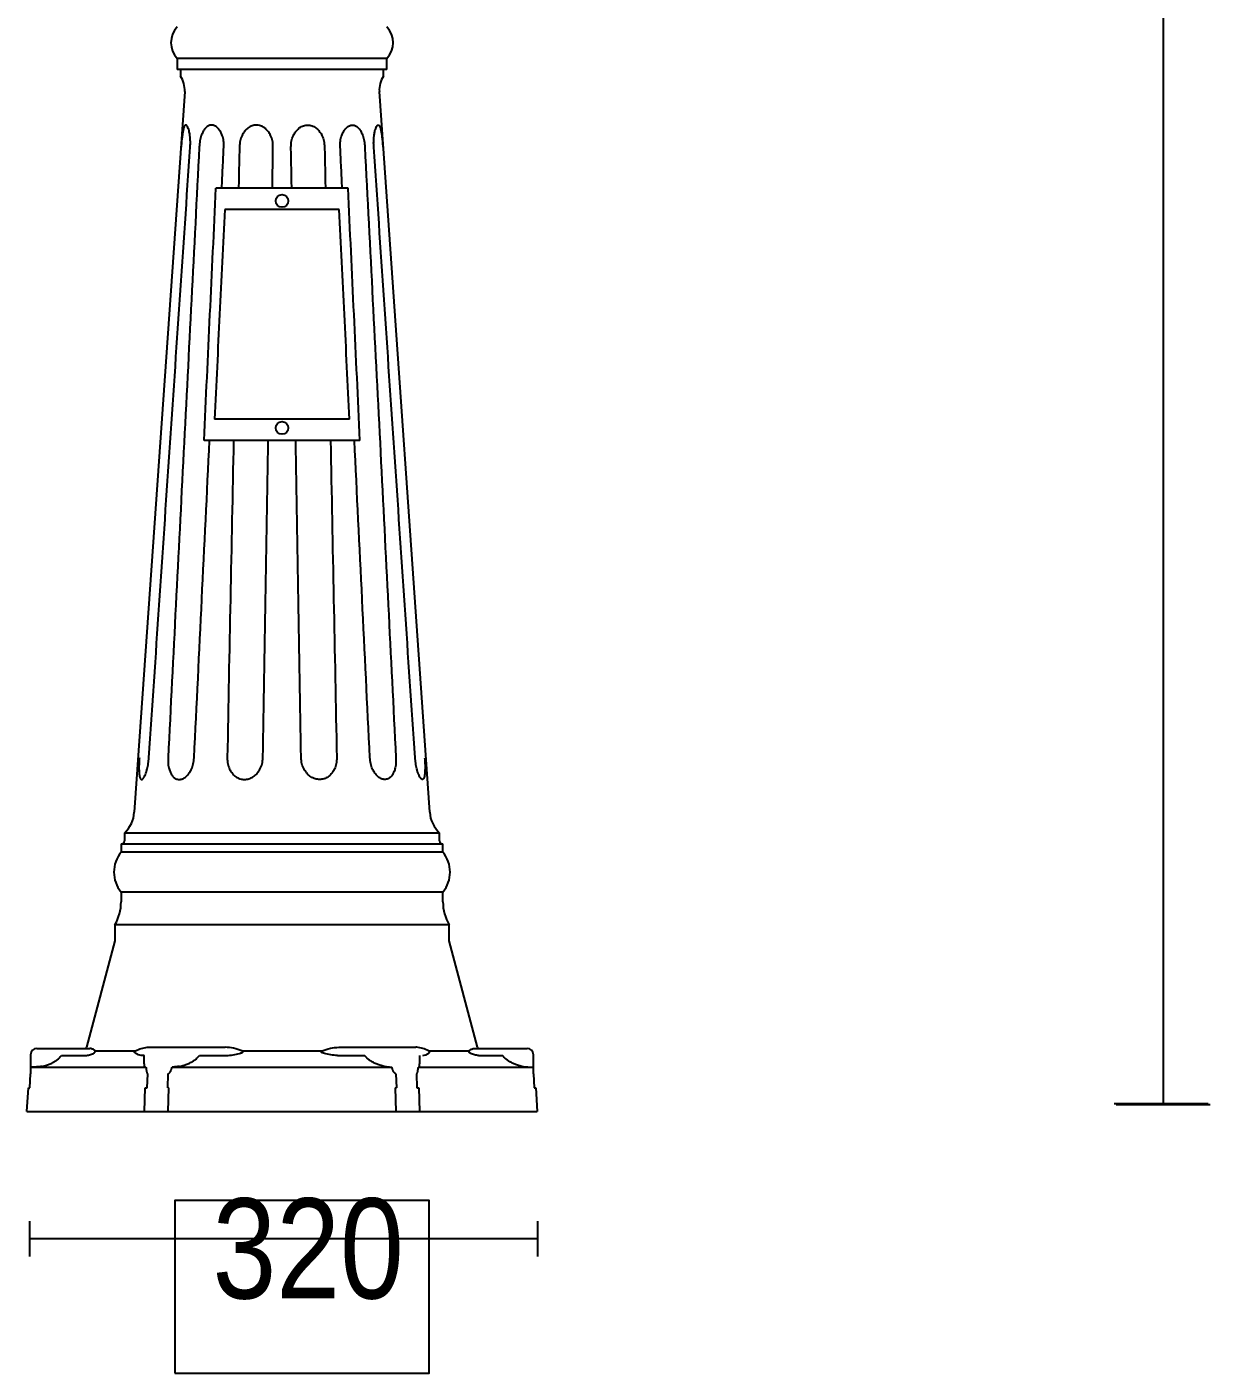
# Model space of a CAD drawing. Extents: x 0 to 232, y 0 to 425.
# Drawn here: x 35.1 to 142.4, y 0 to 122.1 of the extents above; entities that cross this region are included whole.
import ezdxf

# ---------------------------------------------------------------- set-up
doc = ezdxf.new("R2010")
doc.units = 0
doc.layers.add('LIVELLO_1', color=160, linetype='Continuous')
doc.styles.add('STD', font='txt')

# ---------------------------------------------------------------- blocks, each defined once
blk = doc.blocks.new('AI9-BLK1')
at = {"layer": 'LIVELLO_1', "color": 7}
for p, q in [((22.26, 12.15), (22.26, -188.35)), ((-67.14, -93.53), (-67.14, -94.53)), ((-48.14, -93.53), (-67.14, -93.53)), ((-48.14, -94.53), (-48.14, -93.53)), ((-66.85, -94.53), (-67.14, -94.53)), ((-66.85, -94.53), (-66.85, -95.13)), ((-48.43, -94.53), (-66.85, -94.53)), ((-48.14, -94.53), (-48.43, -94.53)), ((-48.43, -95.13), (-48.43, -94.53)), ((-66.46, -96.52), (-71.03, -161.86)), ((-44.25, -161.86), (-48.81, -96.52)), ((-51.65, -105.3), (-63.63, -105.3)), ((-52.46, -107.23), (-62.82, -107.23)), ((-51.51, -126.24), (-63.77, -126.24)), ((-50.57, -128.16), (-64.71, -128.16)), ((-71.93, -163.74), (-71.93, -164.46)), ((-43.35, -163.74), (-71.93, -163.74)), ((-43.35, -164.46), (-43.35, -163.74)), ((-72.22, -164.74), (-72.22, -165.46)), ((-43.06, -164.74), (-72.22, -164.74)), ((-43.06, -165.46), (-72.22, -165.46)), ((-43.06, -165.46), (-43.06, -164.74)), ((-57.62, -169.1), (-72.23, -169.1)), ((-72.23, -169.1), (-72.23, -169.96)), ((-43.05, -169.1), (-57.65, -169.1)), ((-43.05, -169.96), (-43.05, -169.1)), ((-57.62, -172.07), (-72.79, -172.07)), ((-72.79, -172.07), (-72.79, -173.5)), ((-42.49, -172.07), (-57.65, -172.07)), ((-42.49, -173.5), (-42.49, -172.07)), ((-72.79, -173.5), (-75.38, -183.15)), ((-39.9, -183.15), (-42.49, -173.5)), ((-80.44, -183.83), (-80.44, -185.56)), ((-79.86, -183.26), (-75.05, -183.26)), ((-77.64, -183.9), (-75.46, -183.9)), ((-74.57, -183.48), (-70.92, -183.48)), ((-70.16, -183.9), (-70.42, -183.9)), ((-69.76, -183.15), (-62.79, -183.15)), ((-65.13, -183.9), (-62.68, -183.9)), ((-61.29, -183.48), (-57.62, -183.48)), ((-57.65, -183.48), (-53.99, -183.48)), ((-52.6, -183.9), (-50.14, -183.9)), ((-52.49, -183.15), (-45.52, -183.15)), ((-44.36, -183.48), (-40.71, -183.48)), ((-40.23, -183.26), (-35.42, -183.26)), ((-39.81, -183.9), (-37.64, -183.9)), ((-34.84, -185.56), (-34.84, -183.83)), ((-80.44, -184.95), (-69.98, -184.95)), ((-67.6, -184.95), (-57.62, -184.95)), ((-57.65, -184.95), (-47.68, -184.95)), ((-45.3, -184.95), (-34.84, -184.95)), ((-80.51, -186.83), (-80.44, -185.56)), ((-69.86, -186.83), (-69.82, -185.57)), ((-68, -186.83), (-67.96, -185.55)), ((-47.31, -185.55), (-47.27, -186.83)), ((-45.46, -185.57), (-45.42, -186.83)), ((-34.84, -185.56), (-34.77, -186.83)), ((-80.77, -188.98), (-80.64, -186.83)), ((-80.64, -186.83), (-80.51, -186.83)), ((-70.12, -188.98), (-70.05, -186.83)), ((-70.05, -186.83), (-69.86, -186.83)), ((-68, -186.83), (-67.89, -186.83)), ((-67.95, -188.98), (-67.89, -186.83)), ((-47.39, -186.83), (-47.27, -186.83)), ((-47.39, -186.83), (-47.33, -188.98)), ((-45.42, -186.83), (-45.23, -186.83)), ((-45.23, -186.83), (-45.16, -188.98)), ((-34.77, -186.83), (-34.64, -186.83)), ((-34.64, -186.83), (-34.51, -188.98)), ((-80.77, -188.98), (-70.12, -188.98)), ((-70.12, -188.98), (-67.95, -188.98)), ((-67.95, -188.98), (-57.62, -188.98)), ((-57.65, -188.98), (-47.33, -188.98)), ((-47.33, -188.98), (-45.16, -188.98)), ((-45.16, -188.98), (-34.51, -188.98)), ((17.82, -188.24), (26.33, -188.24)), ((18, -188.33), (26.51, -188.33)), ((-80.54, -198.92), (-80.54, -202.12)), ((-34.47, -198.92), (-34.47, -202.12)), ((-34.47, -200.52), (-80.54, -200.52))]:
    blk.add_line(p, q, dxfattribs=at)
blk.add_lwpolyline([(-70.16, -183.9), (-70.16, -183.87), (-70.16, -183.83)], dxfattribs=at)
blk.add_lwpolyline([(-67.36, -212.69), (-44.31, -212.69), (-44.31, -197.04), (-67.36, -197.04)], close=True, dxfattribs=at)
for centre in [(-57.64, -106.44), (-57.64, -127.02)]:
    blk.add_circle(centre, 0.571, dxfattribs=at)
for points in [[(-67.14, -90.67), (-67.9, -91.47), (-67.9, -92.73), (-67.14, -93.53)], [(-48.14, -93.53), (-47.38, -92.73), (-47.38, -91.47), (-48.14, -90.67)], [(-66.46, -96.52), (-66.43, -96.02), (-66.57, -95.54), (-66.85, -95.13)], [(-48.43, -95.13), (-48.71, -95.54), (-48.85, -96.02), (-48.81, -96.52)], [(-71.93, -163.74), (-71.4, -163.25), (-71.08, -162.57), (-71.03, -161.86)], [(-44.25, -161.86), (-44.2, -162.57), (-43.87, -163.25), (-43.35, -163.74)], [(-72.22, -164.74), (-72.06, -164.74), (-71.93, -164.61), (-71.93, -164.46)], [(-43.35, -164.46), (-43.35, -164.61), (-43.22, -164.74), (-43.06, -164.74)], [(-72.22, -165.46), (-73.1, -166.51), (-73.1, -168.04), (-72.23, -169.1)], [(-43.05, -169.1), (-42.18, -168.04), (-42.18, -166.51), (-43.06, -165.46)], [(-72.79, -172.07), (-72.42, -171.42), (-72.23, -170.7), (-72.23, -169.96)], [(-43.05, -169.96), (-43.05, -170.7), (-42.85, -171.42), (-42.49, -172.07)], [(-79.86, -183.26), (-80.18, -183.26), (-80.44, -183.52), (-80.44, -183.83)], [(-75.51, -183.26), (-75.45, -183.26), (-75.39, -183.21), (-75.38, -183.15)], [(-39.9, -183.15), (-39.89, -183.21), (-39.83, -183.26), (-39.77, -183.26)], [(-34.84, -183.83), (-34.84, -183.52), (-35.1, -183.26), (-35.42, -183.26)]]:
    blk.add_open_spline(points, degree=3, dxfattribs=at)
for points, knots in [([(-65.96, -100.87), (-65.97, -100.73), (-65.98, -100.59), (-66, -100.45), (-66.01, -100.33), (-66.04, -100.2), (-66.07, -100.08), (-66.09, -100.01), (-66.11, -99.94), (-66.14, -99.87), (-66.16, -99.82), (-66.19, -99.75), (-66.21, -99.69), (-66.23, -99.67), (-66.24, -99.65), (-66.26, -99.63), (-66.27, -99.61), (-66.29, -99.6), (-66.31, -99.58), (-66.33, -99.58), (-66.35, -99.57), (-66.37, -99.57), (-66.39, -99.57), (-66.41, -99.58), (-66.43, -99.59), (-66.45, -99.6), (-66.47, -99.62), (-66.48, -99.65), (-66.5, -99.67), (-66.51, -99.69), (-66.52, -99.72), (-66.53, -99.76), (-66.55, -99.79), (-66.56, -99.83), (-66.57, -99.86), (-66.58, -99.89), (-66.58, -99.93), (-66.61, -100.02), (-66.62, -100.12), (-66.64, -100.21), (-66.66, -100.32), (-66.67, -100.43), (-66.69, -100.53), (-66.71, -100.69), (-66.72, -100.85), (-66.74, -101.01), (-66.75, -101.2), (-66.77, -101.38), (-66.78, -101.56)], [0, 0, 0, 0, 1, 1, 1, 2, 2, 2, 3, 3, 3, 4, 4, 4, 5, 5, 5, 6, 6, 6, 7, 7, 7, 8, 8, 8, 9, 9, 9, 10, 10, 10, 11, 11, 11, 12, 12, 12, 13, 13, 13, 14, 14, 14, 15, 15, 15, 16, 16, 16, 16]), ([(-62.92, -101.56), (-62.92, -101.37), (-62.91, -101.18), (-62.94, -101), (-62.96, -100.83), (-63, -100.67), (-63.06, -100.51), (-63.1, -100.4), (-63.14, -100.3), (-63.2, -100.2), (-63.25, -100.11), (-63.31, -100.01), (-63.38, -99.93), (-63.41, -99.88), (-63.45, -99.85), (-63.49, -99.81), (-63.53, -99.77), (-63.57, -99.73), (-63.62, -99.7), (-63.66, -99.67), (-63.7, -99.65), (-63.75, -99.63), (-63.79, -99.61), (-63.84, -99.59), (-63.89, -99.58), (-63.94, -99.57), (-63.98, -99.57), (-64.03, -99.57), (-64.08, -99.57), (-64.12, -99.57), (-64.17, -99.58), (-64.22, -99.59), (-64.26, -99.61), (-64.31, -99.63), (-64.35, -99.65), (-64.39, -99.67), (-64.43, -99.7), (-64.48, -99.74), (-64.52, -99.77), (-64.55, -99.81), (-64.59, -99.85), (-64.63, -99.89), (-64.66, -99.93), (-64.72, -100.02), (-64.78, -100.11), (-64.82, -100.2), (-64.87, -100.31), (-64.92, -100.41), (-64.96, -100.52), (-65.01, -100.67), (-65.05, -100.84), (-65.08, -101), (-65.11, -101.19), (-65.13, -101.37), (-65.14, -101.56)], [0, 0, 0, 0, 1, 1, 1, 2, 2, 2, 3, 3, 3, 4, 4, 4, 5, 5, 5, 6, 6, 6, 7, 7, 7, 8, 8, 8, 9, 9, 9, 10, 10, 10, 11, 11, 11, 12, 12, 12, 13, 13, 13, 14, 14, 14, 15, 15, 15, 16, 16, 16, 17, 17, 17, 18, 18, 18, 18]), ([(-58.46, -101.56), (-58.46, -101.37), (-58.47, -101.18), (-58.51, -100.99), (-58.54, -100.82), (-58.6, -100.66), (-58.68, -100.5), (-58.73, -100.39), (-58.79, -100.29), (-58.87, -100.19), (-58.94, -100.1), (-59.02, -100.01), (-59.1, -99.93), (-59.15, -99.88), (-59.2, -99.84), (-59.25, -99.8), (-59.3, -99.77), (-59.36, -99.73), (-59.42, -99.7), (-59.48, -99.67), (-59.54, -99.65), (-59.6, -99.63), (-59.66, -99.61), (-59.72, -99.59), (-59.79, -99.58), (-59.85, -99.57), (-59.91, -99.57), (-59.98, -99.57), (-60.04, -99.57), (-60.1, -99.57), (-60.16, -99.58), (-60.23, -99.59), (-60.29, -99.61), (-60.35, -99.63), (-60.42, -99.65), (-60.47, -99.67), (-60.53, -99.7), (-60.59, -99.73), (-60.65, -99.77), (-60.7, -99.81), (-60.75, -99.85), (-60.8, -99.89), (-60.85, -99.93), (-60.93, -100.01), (-61.01, -100.1), (-61.07, -100.2), (-61.14, -100.29), (-61.21, -100.4), (-61.26, -100.51), (-61.34, -100.66), (-61.4, -100.82), (-61.43, -100.99), (-61.47, -101.18), (-61.48, -101.37), (-61.5, -101.56)], [0, 0, 0, 0, 1, 1, 1, 2, 2, 2, 3, 3, 3, 4, 4, 4, 5, 5, 5, 6, 6, 6, 7, 7, 7, 8, 8, 8, 9, 9, 9, 10, 10, 10, 11, 11, 11, 12, 12, 12, 13, 13, 13, 14, 14, 14, 15, 15, 15, 16, 16, 16, 17, 17, 17, 18, 18, 18, 18]), ([(-56.83, -101.56), (-56.82, -101.37), (-56.81, -101.18), (-56.77, -100.99), (-56.74, -100.82), (-56.68, -100.66), (-56.6, -100.5), (-56.55, -100.39), (-56.48, -100.29), (-56.41, -100.19), (-56.34, -100.1), (-56.27, -100.01), (-56.18, -99.93), (-56.13, -99.88), (-56.08, -99.84), (-56.03, -99.8), (-55.98, -99.77), (-55.92, -99.73), (-55.86, -99.7), (-55.8, -99.67), (-55.74, -99.65), (-55.68, -99.63), (-55.62, -99.61), (-55.56, -99.59), (-55.49, -99.58), (-55.43, -99.57), (-55.37, -99.57), (-55.3, -99.57), (-55.24, -99.57), (-55.17, -99.57), (-55.11, -99.58), (-55.05, -99.59), (-54.98, -99.61), (-54.92, -99.63), (-54.86, -99.65), (-54.81, -99.67), (-54.75, -99.7), (-54.69, -99.73), (-54.63, -99.77), (-54.58, -99.81), (-54.53, -99.85), (-54.48, -99.89), (-54.43, -99.93), (-54.35, -100.01), (-54.27, -100.1), (-54.21, -100.2), (-54.13, -100.29), (-54.07, -100.4), (-54.02, -100.51), (-53.94, -100.66), (-53.88, -100.82), (-53.85, -100.99), (-53.81, -101.18), (-53.79, -101.37), (-53.78, -101.56)], [0, 0, 0, 0, 1, 1, 1, 2, 2, 2, 3, 3, 3, 4, 4, 4, 5, 5, 5, 6, 6, 6, 7, 7, 7, 8, 8, 8, 9, 9, 9, 10, 10, 10, 11, 11, 11, 12, 12, 12, 13, 13, 13, 14, 14, 14, 15, 15, 15, 16, 16, 16, 17, 17, 17, 18, 18, 18, 18]), ([(-52.36, -101.56), (-52.36, -101.37), (-52.36, -101.18), (-52.34, -101), (-52.32, -100.83), (-52.28, -100.67), (-52.22, -100.51), (-52.18, -100.4), (-52.13, -100.3), (-52.08, -100.2), (-52.03, -100.11), (-51.97, -100.01), (-51.9, -99.93), (-51.87, -99.88), (-51.83, -99.85), (-51.79, -99.81), (-51.75, -99.77), (-51.71, -99.73), (-51.66, -99.7), (-51.62, -99.67), (-51.58, -99.65), (-51.53, -99.63), (-51.49, -99.61), (-51.44, -99.59), (-51.39, -99.58), (-51.34, -99.57), (-51.3, -99.57), (-51.25, -99.57), (-51.21, -99.57), (-51.16, -99.57), (-51.11, -99.58), (-51.06, -99.59), (-51.02, -99.61), (-50.97, -99.63), (-50.93, -99.65), (-50.88, -99.67), (-50.85, -99.7), (-50.8, -99.74), (-50.76, -99.77), (-50.73, -99.81), (-50.68, -99.85), (-50.65, -99.89), (-50.62, -99.93), (-50.56, -100.02), (-50.51, -100.11), (-50.46, -100.2), (-50.41, -100.31), (-50.36, -100.41), (-50.32, -100.52), (-50.27, -100.67), (-50.22, -100.84), (-50.2, -101), (-50.16, -101.19), (-50.15, -101.37), (-50.13, -101.56)], [0, 0, 0, 0, 1, 1, 1, 2, 2, 2, 3, 3, 3, 4, 4, 4, 5, 5, 5, 6, 6, 6, 7, 7, 7, 8, 8, 8, 9, 9, 9, 10, 10, 10, 11, 11, 11, 12, 12, 12, 13, 13, 13, 14, 14, 14, 15, 15, 15, 16, 16, 16, 17, 17, 17, 18, 18, 18, 18]), ([(-49.31, -101.56), (-49.32, -101.45), (-49.32, -101.33), (-49.33, -101.21), (-49.33, -101.1), (-49.32, -100.98), (-49.32, -100.87), (-49.31, -100.73), (-49.3, -100.59), (-49.28, -100.45), (-49.26, -100.33), (-49.24, -100.2), (-49.21, -100.08), (-49.19, -100.01), (-49.17, -99.94), (-49.14, -99.87), (-49.12, -99.82), (-49.09, -99.75), (-49.06, -99.69), (-49.05, -99.67), (-49.04, -99.65), (-49.02, -99.63), (-49.01, -99.61), (-48.99, -99.6), (-48.97, -99.58), (-48.95, -99.58), (-48.93, -99.57), (-48.91, -99.57), (-48.89, -99.57), (-48.87, -99.58), (-48.85, -99.59), (-48.83, -99.6), (-48.81, -99.62), (-48.8, -99.65), (-48.78, -99.67), (-48.77, -99.69), (-48.76, -99.72), (-48.75, -99.76), (-48.73, -99.79), (-48.72, -99.83), (-48.71, -99.86), (-48.7, -99.89), (-48.7, -99.93), (-48.67, -100.02), (-48.66, -100.12), (-48.64, -100.21), (-48.62, -100.32), (-48.61, -100.43), (-48.59, -100.53), (-48.57, -100.69), (-48.56, -100.85), (-48.54, -101.01), (-48.53, -101.2), (-48.51, -101.38), (-48.5, -101.56)], [0, 0, 0, 0, 1, 1, 1, 2, 2, 2, 3, 3, 3, 4, 4, 4, 5, 5, 5, 6, 6, 6, 7, 7, 7, 8, 8, 8, 9, 9, 9, 10, 10, 10, 11, 11, 11, 12, 12, 12, 13, 13, 13, 14, 14, 14, 15, 15, 15, 16, 16, 16, 17, 17, 17, 18, 18, 18, 18]), ([(-65.96, -101.56), (-65.96, -101.45), (-65.95, -101.33), (-65.95, -101.21), (-65.95, -101.1), (-65.95, -100.98), (-65.96, -100.87)], [0, 0, 0, 0, 1, 1, 1, 2, 2, 2, 2]), ([(-69.71, -156.91), (-69.08, -147.69), (-68.46, -138.46), (-67.84, -129.23), (-67.21, -120.01), (-66.59, -110.79), (-65.96, -101.56)], [0, 0, 0, 0, 1, 1, 1, 2, 2, 2, 2]), ([(-65.14, -101.56), (-65.62, -110.79), (-66.09, -120.01), (-66.56, -129.23), (-67.04, -138.46), (-67.5, -147.69), (-67.97, -156.91)], [0, 0, 0, 0, 1, 1, 1, 2, 2, 2, 2]), ([(-63.1, -105.3), (-63.07, -104.67), (-63.04, -104.05), (-63.01, -103.43), (-62.98, -102.8), (-62.95, -102.18), (-62.92, -101.56)], [0, 0, 0, 0, 1, 1, 1, 2, 2, 2, 2]), ([(-61.5, -101.56), (-61.51, -102.18), (-61.52, -102.8), (-61.54, -103.43), (-61.55, -104.05), (-61.56, -104.67), (-61.58, -105.3)], [0, 0, 0, 0, 1, 1, 1, 2, 2, 2, 2]), ([(-58.51, -105.3), (-58.5, -104.67), (-58.5, -104.05), (-58.48, -103.43), (-58.47, -102.8), (-58.47, -102.18), (-58.46, -101.56)], [0, 0, 0, 0, 1, 1, 1, 2, 2, 2, 2]), ([(-56.76, -105.3), (-56.77, -104.67), (-56.78, -104.05), (-56.79, -103.43), (-56.81, -102.8), (-56.82, -102.18), (-56.83, -101.56)], [0, 0, 0, 0, 1, 1, 1, 2, 2, 2, 2]), ([(-53.78, -101.56), (-53.77, -102.18), (-53.75, -102.8), (-53.74, -103.43), (-53.73, -104.05), (-53.72, -104.67), (-53.7, -105.3)], [0, 0, 0, 0, 1, 1, 1, 2, 2, 2, 2]), ([(-52.18, -105.3), (-52.21, -104.67), (-52.24, -104.05), (-52.27, -103.43), (-52.3, -102.8), (-52.33, -102.18), (-52.36, -101.56)], [0, 0, 0, 0, 1, 1, 1, 2, 2, 2, 2]), ([(-50.13, -101.56), (-49.66, -110.79), (-49.18, -120.01), (-48.71, -129.23), (-48.24, -138.46), (-47.78, -147.69), (-47.31, -156.91)], [0, 0, 0, 0, 1, 1, 1, 2, 2, 2, 2]), ([(-45.42, -157.93), (-45.45, -157.76), (-45.49, -157.6), (-45.51, -157.42), (-45.54, -157.25), (-45.56, -157.08), (-45.57, -156.91), (-46.2, -147.69), (-46.82, -138.46), (-47.44, -129.23), (-48.07, -120.01), (-48.69, -110.79), (-49.31, -101.56)], [0, 0, 0, 0, 1, 1, 1, 2, 2, 2, 3, 3, 3, 4, 4, 4, 4]), ([(-64.71, -128.16), (-64.53, -124.35), (-64.35, -120.54), (-64.17, -116.73), (-63.99, -112.92), (-63.81, -109.11), (-63.63, -105.3)], [0, 0, 0, 0, 1, 1, 1, 2, 2, 2, 2]), ([(-50.57, -128.16), (-50.75, -124.35), (-50.93, -120.54), (-51.11, -116.73), (-51.29, -112.92), (-51.47, -109.11), (-51.65, -105.3)], [0, 0, 0, 0, 1, 1, 1, 2, 2, 2, 2]), ([(-62.82, -107.23), (-62.98, -110.39), (-63.14, -113.56), (-63.3, -116.73), (-63.45, -119.9), (-63.61, -123.07), (-63.77, -126.24)], [0, 0, 0, 0, 1, 1, 1, 2, 2, 2, 2]), ([(-51.51, -126.24), (-51.67, -123.07), (-51.83, -119.9), (-51.98, -116.73), (-52.14, -113.56), (-52.3, -110.39), (-52.46, -107.23)], [0, 0, 0, 0, 1, 1, 1, 2, 2, 2, 2]), ([(-65.61, -156.91), (-65.37, -152.12), (-65.14, -147.33), (-64.91, -142.54), (-64.67, -137.75), (-64.44, -132.96), (-64.21, -128.16)], [0, 0, 0, 0, 1, 1, 1, 2, 2, 2, 2]), ([(-62.03, -128.16), (-62.13, -132.96), (-62.23, -137.75), (-62.32, -142.54), (-62.42, -147.33), (-62.51, -152.12), (-62.6, -156.91)], [0, 0, 0, 0, 1, 1, 1, 2, 2, 2, 2]), ([(-59.37, -156.91), (-59.29, -152.12), (-59.21, -147.33), (-59.13, -142.54), (-59.05, -137.75), (-58.97, -132.96), (-58.89, -128.16)], [0, 0, 0, 0, 1, 1, 1, 2, 2, 2, 2]), ([(-55.91, -156.91), (-55.99, -152.12), (-56.07, -147.33), (-56.15, -142.54), (-56.23, -137.75), (-56.31, -132.96), (-56.39, -128.16)], [0, 0, 0, 0, 1, 1, 1, 2, 2, 2, 2]), ([(-53.24, -128.16), (-53.15, -132.96), (-53.05, -137.75), (-52.96, -142.54), (-52.86, -147.33), (-52.77, -152.12), (-52.68, -156.91)], [0, 0, 0, 0, 1, 1, 1, 2, 2, 2, 2]), ([(-49.67, -156.91), (-49.91, -152.12), (-50.14, -147.33), (-50.37, -142.54), (-50.61, -137.75), (-50.84, -132.96), (-51.07, -128.16)], [0, 0, 0, 0, 1, 1, 1, 2, 2, 2, 2]), ([(-70.57, -156.91), (-70.58, -157.09), (-70.59, -157.27), (-70.6, -157.44), (-70.61, -157.6), (-70.61, -157.76), (-70.61, -157.92), (-70.61, -158.03), (-70.6, -158.13), (-70.6, -158.24), (-70.59, -158.33), (-70.58, -158.42), (-70.57, -158.52), (-70.56, -158.55), (-70.56, -158.59), (-70.55, -158.62), (-70.54, -158.66), (-70.53, -158.69), (-70.52, -158.72), (-70.51, -158.75), (-70.5, -158.78), (-70.49, -158.8), (-70.47, -158.83), (-70.46, -158.85), (-70.43, -158.87), (-70.41, -158.88), (-70.39, -158.88), (-70.37, -158.88), (-70.35, -158.88), (-70.33, -158.88), (-70.3, -158.87), (-70.28, -158.85), (-70.26, -158.83), (-70.24, -158.81), (-70.22, -158.79), (-70.2, -158.76), (-70.19, -158.74), (-70.16, -158.69), (-70.13, -158.65), (-70.1, -158.6), (-70.08, -158.55), (-70.05, -158.49), (-70.03, -158.44), (-70, -158.36), (-69.97, -158.28), (-69.94, -158.2), (-69.91, -158.11), (-69.89, -158.02), (-69.86, -157.93)], [0, 0, 0, 0, 1, 1, 1, 2, 2, 2, 3, 3, 3, 4, 4, 4, 5, 5, 5, 6, 6, 6, 7, 7, 7, 8, 8, 8, 9, 9, 9, 10, 10, 10, 11, 11, 11, 12, 12, 12, 13, 13, 13, 14, 14, 14, 15, 15, 15, 16, 16, 16, 16]), ([(-69.86, -157.93), (-69.83, -157.76), (-69.79, -157.6), (-69.76, -157.42), (-69.74, -157.25), (-69.72, -157.08), (-69.71, -156.91)], [0, 0, 0, 0, 1, 1, 1, 2, 2, 2, 2]), ([(-67.97, -156.91), (-67.97, -157.09), (-67.98, -157.27), (-67.96, -157.45), (-67.95, -157.62), (-67.92, -157.78), (-67.88, -157.93), (-67.84, -158.04), (-67.81, -158.14), (-67.76, -158.24), (-67.72, -158.34), (-67.67, -158.43), (-67.61, -158.52), (-67.58, -158.56), (-67.54, -158.6), (-67.51, -158.64), (-67.47, -158.68), (-67.43, -158.72), (-67.38, -158.75), (-67.34, -158.78), (-67.3, -158.8), (-67.26, -158.82), (-67.21, -158.84), (-67.16, -158.86), (-67.11, -158.87), (-67.06, -158.88), (-67.01, -158.89), (-66.96, -158.89), (-66.91, -158.89), (-66.86, -158.88), (-66.81, -158.87), (-66.75, -158.86), (-66.7, -158.84), (-66.65, -158.82), (-66.6, -158.8), (-66.55, -158.78), (-66.5, -158.75), (-66.45, -158.72), (-66.4, -158.68), (-66.36, -158.64), (-66.31, -158.6), (-66.27, -158.56), (-66.23, -158.52), (-66.15, -158.43), (-66.09, -158.34), (-66.02, -158.25), (-65.96, -158.15), (-65.9, -158.05), (-65.85, -157.95), (-65.78, -157.79), (-65.72, -157.63), (-65.68, -157.47), (-65.64, -157.28), (-65.62, -157.1), (-65.61, -156.91)], [0, 0, 0, 0, 1, 1, 1, 2, 2, 2, 3, 3, 3, 4, 4, 4, 5, 5, 5, 6, 6, 6, 7, 7, 7, 8, 8, 8, 9, 9, 9, 10, 10, 10, 11, 11, 11, 12, 12, 12, 13, 13, 13, 14, 14, 14, 15, 15, 15, 16, 16, 16, 17, 17, 17, 18, 18, 18, 18]), ([(-62.6, -156.91), (-62.6, -157.1), (-62.59, -157.29), (-62.55, -157.47), (-62.52, -157.63), (-62.46, -157.8), (-62.39, -157.95), (-62.34, -158.06), (-62.28, -158.16), (-62.2, -158.25), (-62.14, -158.35), (-62.06, -158.43), (-61.98, -158.51), (-61.93, -158.56), (-61.88, -158.61), (-61.82, -158.65), (-61.76, -158.69), (-61.7, -158.72), (-61.64, -158.75), (-61.58, -158.78), (-61.52, -158.8), (-61.45, -158.82), (-61.39, -158.84), (-61.32, -158.86), (-61.25, -158.87), (-61.18, -158.88), (-61.12, -158.89), (-61.05, -158.89), (-60.98, -158.89), (-60.91, -158.88), (-60.85, -158.87), (-60.78, -158.86), (-60.7, -158.84), (-60.64, -158.82), (-60.57, -158.8), (-60.51, -158.78), (-60.45, -158.75), (-60.38, -158.72), (-60.32, -158.69), (-60.26, -158.65), (-60.2, -158.6), (-60.14, -158.56), (-60.09, -158.51), (-60, -158.44), (-59.92, -158.35), (-59.84, -158.26), (-59.77, -158.16), (-59.7, -158.06), (-59.64, -157.95), (-59.55, -157.8), (-59.49, -157.64), (-59.45, -157.47), (-59.4, -157.29), (-59.38, -157.1), (-59.37, -156.91)], [0, 0, 0, 0, 1, 1, 1, 2, 2, 2, 3, 3, 3, 4, 4, 4, 5, 5, 5, 6, 6, 6, 7, 7, 7, 8, 8, 8, 9, 9, 9, 10, 10, 10, 11, 11, 11, 12, 12, 12, 13, 13, 13, 14, 14, 14, 15, 15, 15, 16, 16, 16, 17, 17, 17, 18, 18, 18, 18]), ([(-52.68, -156.91), (-52.68, -157.1), (-52.69, -157.29), (-52.73, -157.47), (-52.76, -157.63), (-52.81, -157.8), (-52.88, -157.95), (-52.94, -158.06), (-53.01, -158.16), (-53.08, -158.25), (-53.14, -158.35), (-53.22, -158.43), (-53.3, -158.51), (-53.35, -158.56), (-53.41, -158.61), (-53.46, -158.65), (-53.52, -158.69), (-53.58, -158.72), (-53.64, -158.75), (-53.7, -158.78), (-53.76, -158.8), (-53.83, -158.82), (-53.89, -158.84), (-53.96, -158.86), (-54.03, -158.87), (-54.09, -158.88), (-54.16, -158.89), (-54.23, -158.89), (-54.3, -158.89), (-54.37, -158.88), (-54.43, -158.87), (-54.51, -158.86), (-54.57, -158.84), (-54.64, -158.82), (-54.71, -158.8), (-54.77, -158.78), (-54.83, -158.75), (-54.9, -158.72), (-54.96, -158.69), (-55.02, -158.65), (-55.08, -158.6), (-55.14, -158.56), (-55.19, -158.51), (-55.28, -158.44), (-55.36, -158.35), (-55.43, -158.26), (-55.51, -158.16), (-55.58, -158.06), (-55.64, -157.95), (-55.73, -157.8), (-55.79, -157.64), (-55.84, -157.47), (-55.88, -157.29), (-55.89, -157.1), (-55.91, -156.91)], [0, 0, 0, 0, 1, 1, 1, 2, 2, 2, 3, 3, 3, 4, 4, 4, 5, 5, 5, 6, 6, 6, 7, 7, 7, 8, 8, 8, 9, 9, 9, 10, 10, 10, 11, 11, 11, 12, 12, 12, 13, 13, 13, 14, 14, 14, 15, 15, 15, 16, 16, 16, 17, 17, 17, 18, 18, 18, 18]), ([(-47.31, -156.91), (-47.31, -157.09), (-47.3, -157.27), (-47.32, -157.45), (-47.33, -157.62), (-47.36, -157.78), (-47.4, -157.93), (-47.43, -158.04), (-47.47, -158.14), (-47.52, -158.24), (-47.56, -158.34), (-47.61, -158.43), (-47.67, -158.52), (-47.7, -158.56), (-47.73, -158.6), (-47.77, -158.64), (-47.81, -158.68), (-47.85, -158.72), (-47.9, -158.75), (-47.94, -158.78), (-47.98, -158.8), (-48.02, -158.82), (-48.07, -158.84), (-48.12, -158.86), (-48.17, -158.87), (-48.22, -158.88), (-48.27, -158.89), (-48.32, -158.89), (-48.37, -158.89), (-48.42, -158.88), (-48.47, -158.87), (-48.53, -158.86), (-48.58, -158.84), (-48.63, -158.82), (-48.68, -158.8), (-48.73, -158.78), (-48.77, -158.75), (-48.82, -158.72), (-48.88, -158.68), (-48.92, -158.64), (-48.97, -158.6), (-49.01, -158.56), (-49.05, -158.52), (-49.13, -158.43), (-49.19, -158.34), (-49.26, -158.25), (-49.32, -158.15), (-49.38, -158.05), (-49.43, -157.95), (-49.5, -157.79), (-49.56, -157.63), (-49.59, -157.47), (-49.64, -157.28), (-49.66, -157.1), (-49.67, -156.91)], [0, 0, 0, 0, 1, 1, 1, 2, 2, 2, 3, 3, 3, 4, 4, 4, 5, 5, 5, 6, 6, 6, 7, 7, 7, 8, 8, 8, 9, 9, 9, 10, 10, 10, 11, 11, 11, 12, 12, 12, 13, 13, 13, 14, 14, 14, 15, 15, 15, 16, 16, 16, 17, 17, 17, 18, 18, 18, 18]), ([(-44.71, -156.91), (-44.7, -157.09), (-44.69, -157.27), (-44.68, -157.44), (-44.67, -157.6), (-44.67, -157.76), (-44.67, -157.92), (-44.67, -158.03), (-44.68, -158.13), (-44.68, -158.24), (-44.69, -158.33), (-44.7, -158.42), (-44.71, -158.52), (-44.72, -158.55), (-44.72, -158.59), (-44.73, -158.62), (-44.74, -158.66), (-44.75, -158.69), (-44.76, -158.72), (-44.77, -158.75), (-44.78, -158.78), (-44.79, -158.8), (-44.81, -158.83), (-44.83, -158.85), (-44.85, -158.87), (-44.86, -158.88), (-44.89, -158.88), (-44.91, -158.88), (-44.93, -158.88), (-44.95, -158.88), (-44.97, -158.87), (-45, -158.85), (-45.02, -158.83), (-45.04, -158.81), (-45.06, -158.79), (-45.07, -158.76), (-45.09, -158.74), (-45.12, -158.69), (-45.15, -158.65), (-45.18, -158.6), (-45.2, -158.55), (-45.23, -158.49), (-45.25, -158.44), (-45.28, -158.36), (-45.31, -158.28), (-45.34, -158.2), (-45.37, -158.11), (-45.39, -158.02), (-45.42, -157.93)], [0, 0, 0, 0, 1, 1, 1, 2, 2, 2, 3, 3, 3, 4, 4, 4, 5, 5, 5, 6, 6, 6, 7, 7, 7, 8, 8, 8, 9, 9, 9, 10, 10, 10, 11, 11, 11, 12, 12, 12, 13, 13, 13, 14, 14, 14, 15, 15, 15, 16, 16, 16, 16]), ([(-79.4, -184.89), (-79.26, -184.85), (-79.13, -184.82), (-79, -184.78), (-78.88, -184.75), (-78.77, -184.7), (-78.66, -184.66), (-78.56, -184.61), (-78.46, -184.56), (-78.36, -184.51), (-78.27, -184.46), (-78.17, -184.4), (-78.08, -184.34), (-78, -184.28), (-77.92, -184.22), (-77.85, -184.15), (-77.77, -184.08), (-77.71, -183.99), (-77.64, -183.9)], [0, 0, 0, 0, 1, 1, 1, 2, 2, 2, 3, 3, 3, 4, 4, 4, 5, 5, 5, 6, 6, 6, 6]), ([(-75.46, -183.9), (-75.34, -183.89), (-75.21, -183.88), (-75.09, -183.85), (-74.97, -183.82), (-74.86, -183.76), (-74.74, -183.71)], [0, 0, 0, 0, 1, 1, 1, 2, 2, 2, 2]), ([(-74.57, -183.48), (-74.64, -183.43), (-74.71, -183.38), (-74.78, -183.34), (-74.87, -183.31), (-74.96, -183.28), (-75.05, -183.26)], [0, 0, 0, 0, 1, 1, 1, 2, 2, 2, 2]), ([(-74.74, -183.71), (-74.74, -183.71), (-74.73, -183.7), (-74.72, -183.7), (-74.72, -183.69), (-74.71, -183.69), (-74.7, -183.69), (-74.7, -183.69), (-74.7, -183.68), (-74.69, -183.68), (-74.69, -183.68), (-74.68, -183.67), (-74.68, -183.67), (-74.68, -183.67), (-74.68, -183.67), (-74.67, -183.67), (-74.67, -183.66), (-74.67, -183.66), (-74.66, -183.66), (-74.66, -183.66), (-74.66, -183.66), (-74.66, -183.65), (-74.65, -183.65), (-74.65, -183.65), (-74.65, -183.65), (-74.65, -183.65), (-74.64, -183.65), (-74.64, -183.65), (-74.63, -183.64), (-74.63, -183.64), (-74.63, -183.64), (-74.63, -183.64), (-74.63, -183.64), (-74.62, -183.63), (-74.62, -183.63), (-74.62, -183.63), (-74.62, -183.63), (-74.62, -183.63), (-74.62, -183.63), (-74.61, -183.62), (-74.61, -183.62), (-74.61, -183.62), (-74.61, -183.62), (-74.6, -183.61), (-74.6, -183.59), (-74.59, -183.57), (-74.59, -183.56), (-74.59, -183.54), (-74.58, -183.52), (-74.58, -183.51), (-74.57, -183.51), (-74.57, -183.5), (-74.57, -183.49), (-74.57, -183.48), (-74.57, -183.48)], [0, 0, 0, 0, 1, 1, 1, 2, 2, 2, 3, 3, 3, 4, 4, 4, 5, 5, 5, 6, 6, 6, 7, 7, 7, 8, 8, 8, 9, 9, 9, 10, 10, 10, 11, 11, 11, 12, 12, 12, 13, 13, 13, 14, 14, 14, 15, 15, 15, 16, 16, 16, 17, 17, 17, 18, 18, 18, 18]), ([(-70.9, -183.71), (-70.9, -183.71), (-70.92, -183.7), (-70.92, -183.7), (-70.93, -183.69), (-70.93, -183.69), (-70.93, -183.69), (-70.94, -183.68), (-70.95, -183.68), (-70.96, -183.67), (-70.97, -183.66), (-70.98, -183.66), (-70.99, -183.65), (-71, -183.65), (-71.01, -183.64), (-71.01, -183.63), (-71.02, -183.62), (-71.02, -183.61), (-71.02, -183.6), (-71.02, -183.58), (-71.01, -183.56), (-71, -183.55)], [0, 0, 0, 0, 1, 1, 1, 2, 2, 2, 3, 3, 3, 4, 4, 4, 5, 5, 5, 6, 6, 6, 7, 7, 7, 7]), ([(-71, -183.55), (-70.99, -183.54), (-70.97, -183.53), (-70.96, -183.52), (-70.94, -183.5), (-70.93, -183.49), (-70.92, -183.48)], [0, 0, 0, 0, 1, 1, 1, 2, 2, 2, 2]), ([(-70.92, -183.48), (-70.75, -183.4), (-70.58, -183.32), (-70.4, -183.27), (-70.23, -183.21), (-70.04, -183.18), (-69.86, -183.15)], [0, 0, 0, 0, 1, 1, 1, 2, 2, 2, 2]), ([(-70.42, -183.9), (-70.5, -183.88), (-70.59, -183.86), (-70.67, -183.83), (-70.75, -183.8), (-70.82, -183.75), (-70.9, -183.71)], [0, 0, 0, 0, 1, 1, 1, 2, 2, 2, 2]), ([(-70.11, -184.89), (-70.11, -184.84), (-70.11, -184.8), (-70.12, -184.76), (-70.12, -184.72), (-70.12, -184.68), (-70.13, -184.64), (-70.13, -184.59), (-70.13, -184.54), (-70.13, -184.49), (-70.13, -184.43), (-70.13, -184.38), (-70.13, -184.33), (-70.13, -184.26), (-70.14, -184.19), (-70.14, -184.13), (-70.14, -184.05), (-70.14, -183.98), (-70.14, -183.9)], [0, 0, 0, 0, 1, 1, 1, 2, 2, 2, 3, 3, 3, 4, 4, 4, 5, 5, 5, 6, 6, 6, 6]), ([(-69.86, -183.15), (-69.84, -183.15), (-69.82, -183.15), (-69.8, -183.15), (-69.8, -183.15), (-69.76, -183.15), (-69.76, -183.15)], [0, 0, 0, 0, 1, 1, 1, 2, 2, 2, 2]), ([(-66.92, -184.89), (-66.79, -184.85), (-66.65, -184.82), (-66.52, -184.78), (-66.4, -184.75), (-66.29, -184.7), (-66.17, -184.66), (-66.07, -184.61), (-65.97, -184.56), (-65.87, -184.51), (-65.77, -184.46), (-65.68, -184.4), (-65.59, -184.34), (-65.5, -184.28), (-65.42, -184.22), (-65.35, -184.15), (-65.27, -184.08), (-65.2, -183.99), (-65.13, -183.9)], [0, 0, 0, 0, 1, 1, 1, 2, 2, 2, 3, 3, 3, 4, 4, 4, 5, 5, 5, 6, 6, 6, 6]), ([(-61.29, -183.48), (-61.53, -183.39), (-61.77, -183.3), (-62.03, -183.25), (-62.28, -183.19), (-62.54, -183.17), (-62.79, -183.15)], [0, 0, 0, 0, 1, 1, 1, 2, 2, 2, 2]), ([(-62.68, -183.9), (-62.48, -183.89), (-62.28, -183.88), (-62.08, -183.85), (-61.88, -183.81), (-61.68, -183.76), (-61.48, -183.71)], [0, 0, 0, 0, 1, 1, 1, 2, 2, 2, 2]), ([(-61.48, -183.71), (-61.47, -183.71), (-61.45, -183.7), (-61.44, -183.7), (-61.43, -183.7), (-61.42, -183.69), (-61.41, -183.69), (-61.4, -183.69), (-61.39, -183.68), (-61.38, -183.68), (-61.37, -183.68), (-61.37, -183.67), (-61.36, -183.67), (-61.35, -183.67), (-61.35, -183.67), (-61.34, -183.67), (-61.34, -183.66), (-61.33, -183.66), (-61.33, -183.66), (-61.32, -183.66), (-61.32, -183.66), (-61.31, -183.66), (-61.31, -183.65), (-61.3, -183.65), (-61.3, -183.65), (-61.29, -183.65), (-61.29, -183.65), (-61.28, -183.65), (-61.28, -183.65), (-61.27, -183.64), (-61.27, -183.64), (-61.26, -183.64), (-61.26, -183.64), (-61.25, -183.63), (-61.25, -183.63), (-61.24, -183.63), (-61.24, -183.63), (-61.24, -183.63), (-61.23, -183.62), (-61.23, -183.62), (-61.23, -183.62), (-61.22, -183.62), (-61.22, -183.62), (-61.22, -183.62), (-61.21, -183.61), (-61.21, -183.61), (-61.21, -183.61), (-61.21, -183.61), (-61.2, -183.6), (-61.2, -183.6), (-61.19, -183.6), (-61.19, -183.59), (-61.19, -183.59), (-61.19, -183.59), (-61.19, -183.58), (-61.19, -183.57), (-61.19, -183.57), (-61.19, -183.56), (-61.19, -183.56), (-61.2, -183.56), (-61.2, -183.55)], [0, 0, 0, 0, 1, 1, 1, 2, 2, 2, 3, 3, 3, 4, 4, 4, 5, 5, 5, 6, 6, 6, 7, 7, 7, 8, 8, 8, 9, 9, 9, 10, 10, 10, 11, 11, 11, 12, 12, 12, 13, 13, 13, 14, 14, 14, 15, 15, 15, 16, 16, 16, 17, 17, 17, 18, 18, 18, 19, 19, 19, 20, 20, 20, 20]), ([(-61.2, -183.55), (-61.22, -183.54), (-61.23, -183.53), (-61.24, -183.52), (-61.26, -183.5), (-61.27, -183.49), (-61.29, -183.48)], [0, 0, 0, 0, 1, 1, 1, 2, 2, 2, 2]), ([(-53.8, -183.71), (-53.81, -183.71), (-53.83, -183.7), (-53.84, -183.7), (-53.85, -183.7), (-53.86, -183.69), (-53.87, -183.69), (-53.88, -183.69), (-53.89, -183.68), (-53.89, -183.68), (-53.9, -183.68), (-53.91, -183.67), (-53.92, -183.67), (-53.92, -183.67), (-53.93, -183.67), (-53.94, -183.67), (-53.94, -183.66), (-53.95, -183.66), (-53.95, -183.66), (-53.95, -183.66), (-53.96, -183.66), (-53.96, -183.66), (-53.97, -183.65), (-53.98, -183.65), (-53.98, -183.65), (-53.98, -183.65), (-53.99, -183.65), (-53.99, -183.65), (-54, -183.65), (-54, -183.64), (-54.01, -183.64), (-54.01, -183.64), (-54.02, -183.64), (-54.02, -183.63), (-54.03, -183.63), (-54.03, -183.63), (-54.04, -183.63), (-54.04, -183.63), (-54.04, -183.62), (-54.05, -183.62), (-54.05, -183.62), (-54.06, -183.62), (-54.06, -183.62), (-54.06, -183.62), (-54.07, -183.61), (-54.07, -183.61), (-54.07, -183.61), (-54.07, -183.61), (-54.08, -183.6), (-54.08, -183.6), (-54.08, -183.6), (-54.09, -183.59), (-54.09, -183.59), (-54.09, -183.59), (-54.09, -183.58), (-54.09, -183.57), (-54.09, -183.57), (-54.09, -183.56), (-54.08, -183.56), (-54.08, -183.56), (-54.07, -183.55)], [0, 0, 0, 0, 1, 1, 1, 2, 2, 2, 3, 3, 3, 4, 4, 4, 5, 5, 5, 6, 6, 6, 7, 7, 7, 8, 8, 8, 9, 9, 9, 10, 10, 10, 11, 11, 11, 12, 12, 12, 13, 13, 13, 14, 14, 14, 15, 15, 15, 16, 16, 16, 17, 17, 17, 18, 18, 18, 19, 19, 19, 20, 20, 20, 20]), ([(-54.07, -183.55), (-54.06, -183.54), (-54.05, -183.53), (-54.03, -183.52), (-54.02, -183.5), (-54, -183.49), (-53.99, -183.48)], [0, 0, 0, 0, 1, 1, 1, 2, 2, 2, 2]), ([(-53.99, -183.48), (-53.75, -183.39), (-53.51, -183.3), (-53.25, -183.25), (-53.01, -183.19), (-52.74, -183.17), (-52.49, -183.15)], [0, 0, 0, 0, 1, 1, 1, 2, 2, 2, 2]), ([(-52.6, -183.9), (-52.8, -183.89), (-53, -183.88), (-53.2, -183.85), (-53.41, -183.81), (-53.6, -183.76), (-53.8, -183.71)], [0, 0, 0, 0, 1, 1, 1, 2, 2, 2, 2]), ([(-48.36, -184.89), (-48.49, -184.85), (-48.63, -184.82), (-48.76, -184.78), (-48.88, -184.75), (-49, -184.7), (-49.11, -184.66), (-49.21, -184.61), (-49.31, -184.56), (-49.41, -184.51), (-49.51, -184.46), (-49.6, -184.4), (-49.7, -184.34), (-49.78, -184.28), (-49.86, -184.22), (-49.93, -184.15), (-50.01, -184.08), (-50.08, -183.99), (-50.14, -183.9)], [0, 0, 0, 0, 1, 1, 1, 2, 2, 2, 3, 3, 3, 4, 4, 4, 5, 5, 5, 6, 6, 6, 6]), ([(-45.42, -183.15), (-45.44, -183.15), (-45.46, -183.15), (-45.47, -183.15), (-45.47, -183.15), (-45.52, -183.15), (-45.52, -183.15)], [0, 0, 0, 0, 1, 1, 1, 2, 2, 2, 2]), ([(-44.36, -183.48), (-44.53, -183.4), (-44.7, -183.32), (-44.87, -183.27), (-45.05, -183.21), (-45.24, -183.18), (-45.42, -183.15)], [0, 0, 0, 0, 1, 1, 1, 2, 2, 2, 2]), ([(-45.17, -184.89), (-45.17, -184.84), (-45.16, -184.8), (-45.16, -184.76), (-45.16, -184.72), (-45.16, -184.68), (-45.15, -184.64), (-45.15, -184.59), (-45.15, -184.54), (-45.15, -184.49), (-45.15, -184.43), (-45.14, -184.38), (-45.14, -184.33), (-45.14, -184.26), (-45.14, -184.19), (-45.14, -184.13), (-45.14, -184.05), (-45.14, -183.98), (-45.14, -183.9)], [0, 0, 0, 0, 1, 1, 1, 2, 2, 2, 3, 3, 3, 4, 4, 4, 5, 5, 5, 6, 6, 6, 6]), ([(-44.86, -183.9), (-44.78, -183.88), (-44.69, -183.86), (-44.61, -183.83), (-44.53, -183.8), (-44.46, -183.75), (-44.38, -183.71)], [0, 0, 0, 0, 1, 1, 1, 2, 2, 2, 2]), ([(-44.38, -183.71), (-44.37, -183.71), (-44.37, -183.7), (-44.36, -183.7), (-44.35, -183.69), (-44.35, -183.69), (-44.34, -183.69), (-44.33, -183.68), (-44.33, -183.68), (-44.32, -183.67), (-44.31, -183.66), (-44.3, -183.66), (-44.29, -183.65), (-44.28, -183.65), (-44.27, -183.64), (-44.27, -183.63), (-44.26, -183.62), (-44.26, -183.61), (-44.26, -183.6), (-44.26, -183.58), (-44.27, -183.56), (-44.28, -183.55)], [0, 0, 0, 0, 1, 1, 1, 2, 2, 2, 3, 3, 3, 4, 4, 4, 5, 5, 5, 6, 6, 6, 7, 7, 7, 7]), ([(-44.28, -183.55), (-44.29, -183.54), (-44.3, -183.53), (-44.32, -183.52), (-44.33, -183.5), (-44.35, -183.49), (-44.36, -183.48)], [0, 0, 0, 0, 1, 1, 1, 2, 2, 2, 2]), ([(-40.71, -183.48), (-40.64, -183.43), (-40.57, -183.38), (-40.5, -183.34), (-40.42, -183.31), (-40.32, -183.28), (-40.23, -183.26)], [0, 0, 0, 0, 1, 1, 1, 2, 2, 2, 2]), ([(-40.54, -183.71), (-40.54, -183.71), (-40.55, -183.7), (-40.56, -183.7), (-40.56, -183.69), (-40.57, -183.69), (-40.57, -183.69), (-40.58, -183.69), (-40.58, -183.68), (-40.59, -183.68), (-40.59, -183.68), (-40.6, -183.67), (-40.6, -183.67), (-40.6, -183.67), (-40.6, -183.67), (-40.61, -183.67), (-40.61, -183.66), (-40.61, -183.66), (-40.61, -183.66), (-40.62, -183.66), (-40.62, -183.66), (-40.62, -183.65), (-40.63, -183.65), (-40.63, -183.65), (-40.63, -183.65), (-40.64, -183.65), (-40.64, -183.65), (-40.64, -183.65), (-40.65, -183.64), (-40.65, -183.64), (-40.65, -183.64), (-40.65, -183.64), (-40.65, -183.64), (-40.66, -183.63), (-40.66, -183.63), (-40.66, -183.63), (-40.66, -183.63), (-40.66, -183.63), (-40.67, -183.63), (-40.67, -183.62), (-40.67, -183.62), (-40.67, -183.62), (-40.67, -183.62), (-40.68, -183.61), (-40.68, -183.59), (-40.68, -183.57), (-40.69, -183.56), (-40.69, -183.54), (-40.7, -183.52), (-40.7, -183.51), (-40.7, -183.51), (-40.7, -183.5), (-40.71, -183.49), (-40.71, -183.48), (-40.71, -183.48)], [0, 0, 0, 0, 1, 1, 1, 2, 2, 2, 3, 3, 3, 4, 4, 4, 5, 5, 5, 6, 6, 6, 7, 7, 7, 8, 8, 8, 9, 9, 9, 10, 10, 10, 11, 11, 11, 12, 12, 12, 13, 13, 13, 14, 14, 14, 15, 15, 15, 16, 16, 16, 17, 17, 17, 18, 18, 18, 18]), ([(-39.81, -183.9), (-39.94, -183.89), (-40.07, -183.88), (-40.19, -183.85), (-40.31, -183.82), (-40.42, -183.76), (-40.54, -183.71)], [0, 0, 0, 0, 1, 1, 1, 2, 2, 2, 2]), ([(-35.88, -184.89), (-36.02, -184.85), (-36.15, -184.82), (-36.28, -184.78), (-36.4, -184.75), (-36.51, -184.7), (-36.62, -184.66), (-36.72, -184.61), (-36.82, -184.56), (-36.92, -184.51), (-37.01, -184.46), (-37.11, -184.4), (-37.2, -184.34), (-37.28, -184.28), (-37.36, -184.22), (-37.43, -184.15), (-37.5, -184.08), (-37.57, -183.99), (-37.64, -183.9)], [0, 0, 0, 0, 1, 1, 1, 2, 2, 2, 3, 3, 3, 4, 4, 4, 5, 5, 5, 6, 6, 6, 6]), ([(-79.4, -184.89), (-79.46, -184.9), (-79.53, -184.91), (-79.59, -184.92), (-79.7, -184.93), (-79.8, -184.94), (-79.9, -184.94), (-80.08, -184.95), (-80.26, -184.95), (-80.44, -184.95)], [0, 0, 0, 0, 1, 1, 1, 2, 2, 2, 3, 3, 3, 3]), ([(-70.02, -184.95), (-70.04, -184.95), (-70.05, -184.95), (-70.07, -184.93), (-70.09, -184.92), (-70.1, -184.9), (-70.11, -184.89)], [0, 0, 0, 0, 1, 1, 1, 2, 2, 2, 2]), ([(-69.98, -184.95), (-69.97, -184.99), (-69.97, -185.02), (-69.97, -185.06), (-69.96, -185.09), (-69.96, -185.12), (-69.96, -185.15), (-69.95, -185.17), (-69.95, -185.19), (-69.95, -185.22), (-69.94, -185.24), (-69.94, -185.26), (-69.93, -185.28), (-69.93, -185.29), (-69.93, -185.31), (-69.93, -185.32), (-69.92, -185.33), (-69.92, -185.35), (-69.92, -185.36), (-69.91, -185.37), (-69.91, -185.39), (-69.91, -185.4), (-69.91, -185.41), (-69.91, -185.42), (-69.9, -185.43), (-69.9, -185.44), (-69.89, -185.46), (-69.89, -185.47), (-69.89, -185.48), (-69.88, -185.49), (-69.88, -185.51), (-69.87, -185.52), (-69.87, -185.53), (-69.86, -185.54), (-69.85, -185.55), (-69.83, -185.56), (-69.82, -185.57)], [0, 0, 0, 0, 1, 1, 1, 2, 2, 2, 3, 3, 3, 4, 4, 4, 5, 5, 5, 6, 6, 6, 7, 7, 7, 8, 8, 8, 9, 9, 9, 10, 10, 10, 11, 11, 11, 12, 12, 12, 12]), ([(-67.96, -185.55), (-67.94, -185.55), (-67.91, -185.54), (-67.89, -185.53), (-67.87, -185.52), (-67.85, -185.5), (-67.84, -185.48), (-67.82, -185.47), (-67.81, -185.45), (-67.8, -185.43), (-67.79, -185.42), (-67.78, -185.41), (-67.77, -185.39), (-67.76, -185.38), (-67.76, -185.36), (-67.75, -185.35), (-67.74, -185.34), (-67.74, -185.32), (-67.73, -185.31), (-67.72, -185.29), (-67.71, -185.26), (-67.7, -185.24), (-67.69, -185.22), (-67.68, -185.19), (-67.67, -185.17), (-67.66, -185.14), (-67.64, -185.1), (-67.64, -185.07), (-67.62, -185.03), (-67.61, -184.99), (-67.6, -184.95)], [0, 0, 0, 0, 1, 1, 1, 2, 2, 2, 3, 3, 3, 4, 4, 4, 5, 5, 5, 6, 6, 6, 7, 7, 7, 8, 8, 8, 9, 9, 9, 10, 10, 10, 10]), ([(-66.92, -184.89), (-67.04, -184.9), (-67.15, -184.92), (-67.26, -184.93), (-67.37, -184.95), (-67.49, -184.95), (-67.6, -184.95)], [0, 0, 0, 0, 1, 1, 1, 2, 2, 2, 2]), ([(-48.36, -184.89), (-48.24, -184.9), (-48.13, -184.92), (-48.02, -184.93), (-47.91, -184.95), (-47.8, -184.95), (-47.68, -184.95)], [0, 0, 0, 0, 1, 1, 1, 2, 2, 2, 2]), ([(-47.31, -185.55), (-47.34, -185.55), (-47.37, -185.54), (-47.39, -185.53), (-47.41, -185.52), (-47.43, -185.5), (-47.44, -185.48), (-47.46, -185.47), (-47.47, -185.45), (-47.48, -185.43), (-47.49, -185.42), (-47.5, -185.41), (-47.51, -185.39), (-47.52, -185.38), (-47.52, -185.36), (-47.53, -185.35), (-47.54, -185.34), (-47.54, -185.32), (-47.55, -185.31), (-47.56, -185.29), (-47.57, -185.26), (-47.58, -185.24), (-47.59, -185.22), (-47.6, -185.19), (-47.61, -185.17), (-47.62, -185.14), (-47.63, -185.1), (-47.65, -185.07), (-47.66, -185.03), (-47.67, -184.99), (-47.68, -184.95)], [0, 0, 0, 0, 1, 1, 1, 2, 2, 2, 3, 3, 3, 4, 4, 4, 5, 5, 5, 6, 6, 6, 7, 7, 7, 8, 8, 8, 9, 9, 9, 10, 10, 10, 10]), ([(-45.3, -184.95), (-45.31, -184.99), (-45.31, -185.02), (-45.31, -185.06), (-45.32, -185.09), (-45.32, -185.12), (-45.32, -185.15), (-45.33, -185.17), (-45.33, -185.19), (-45.34, -185.22), (-45.34, -185.24), (-45.34, -185.26), (-45.34, -185.28), (-45.35, -185.29), (-45.35, -185.31), (-45.35, -185.32), (-45.36, -185.33), (-45.36, -185.35), (-45.36, -185.36), (-45.36, -185.37), (-45.37, -185.39), (-45.37, -185.4), (-45.37, -185.41), (-45.37, -185.42), (-45.38, -185.43), (-45.38, -185.44), (-45.38, -185.46), (-45.39, -185.47), (-45.39, -185.48), (-45.4, -185.49), (-45.4, -185.51), (-45.4, -185.52), (-45.41, -185.53), (-45.42, -185.54), (-45.43, -185.55), (-45.45, -185.56), (-45.46, -185.57)], [0, 0, 0, 0, 1, 1, 1, 2, 2, 2, 3, 3, 3, 4, 4, 4, 5, 5, 5, 6, 6, 6, 7, 7, 7, 8, 8, 8, 9, 9, 9, 10, 10, 10, 11, 11, 11, 12, 12, 12, 12]), ([(-45.26, -184.95), (-45.24, -184.95), (-45.22, -184.95), (-45.21, -184.93), (-45.19, -184.92), (-45.18, -184.9), (-45.17, -184.89)], [0, 0, 0, 0, 1, 1, 1, 2, 2, 2, 2]), ([(-35.88, -184.89), (-35.82, -184.9), (-35.75, -184.91), (-35.68, -184.92), (-35.58, -184.93), (-35.48, -184.94), (-35.38, -184.94), (-35.2, -184.95), (-35.02, -184.95), (-34.84, -184.95)], [0, 0, 0, 0, 1, 1, 1, 2, 2, 2, 3, 3, 3, 3])]:
    blk.add_open_spline(points, degree=3, knots=knots, dxfattribs=at)
at = {"layer": 'LIVELLO_1', "color": 7, "insert": (-63.94, -196.85), "char_height": 9.0765, "attachment_point": 1, "style": 'STD'}
blk.add_mtext('\\fArial Narrow|b0|i0;\\H9.0765;\\C7;32\\H9.0765;0', dxfattribs=at)

msp = doc.modelspace()

# ---------------------------------------------------------------- block references
at = {"layer": 'LIVELLO_1', "color": 7}
msp.add_blockref('AI9-BLK1', (115.875442, 212.722761), dxfattribs=at)

doc.saveas('drawing.dxf')
